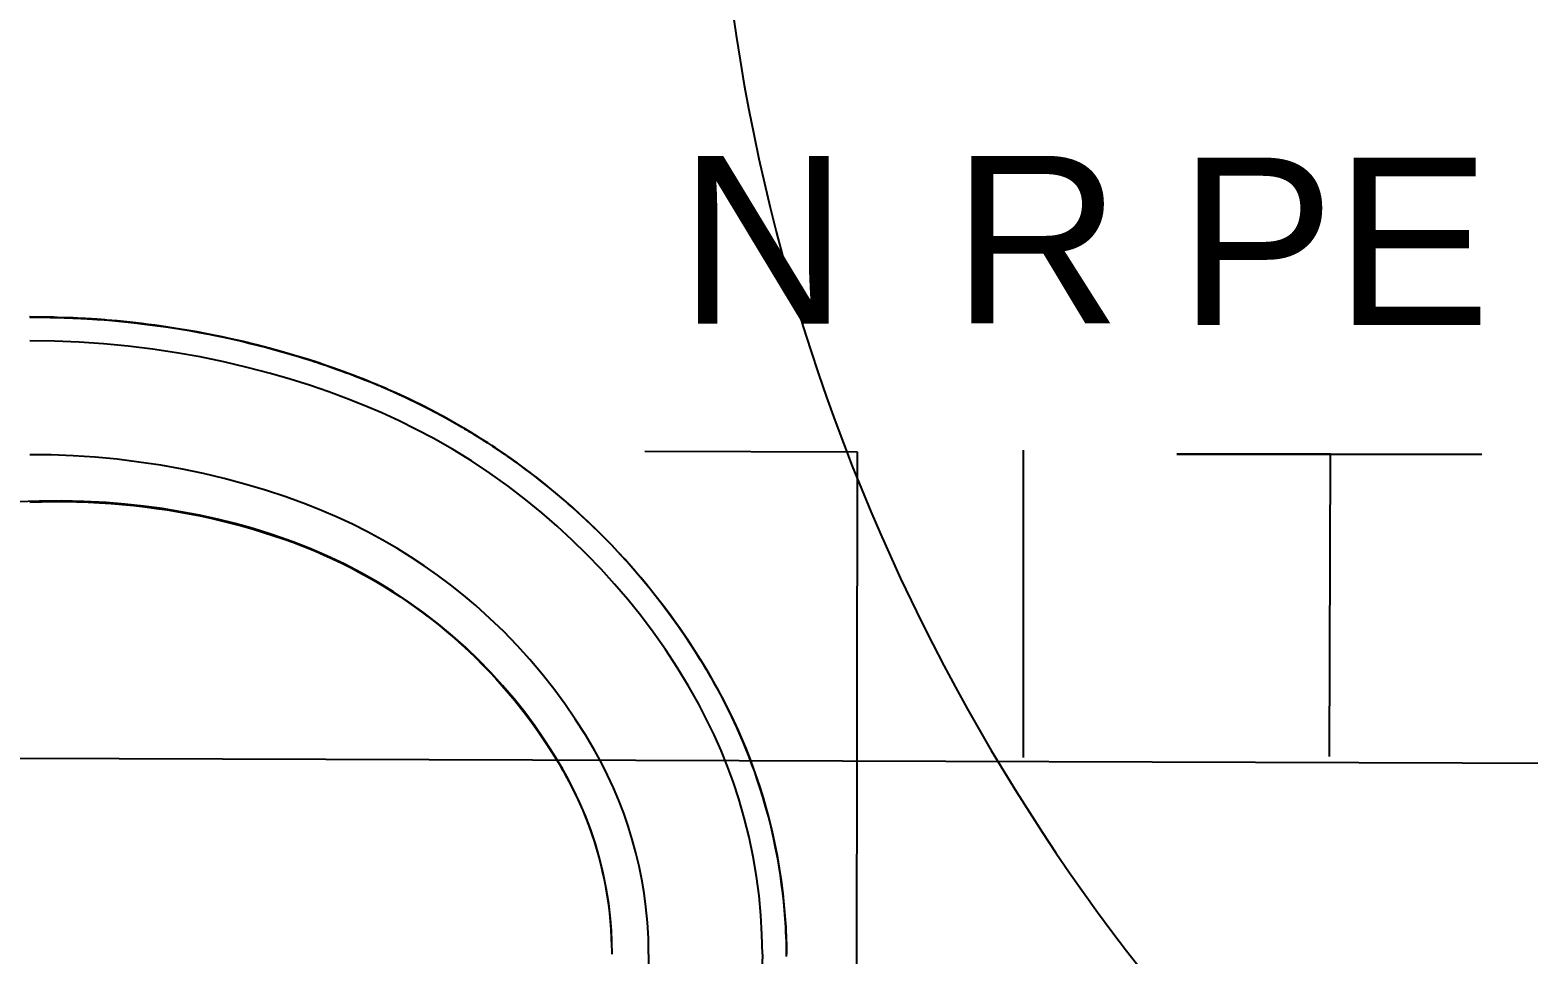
# Model space of a CAD drawing. Header units: metres. Extents: x 2442 to 5008, y 1070 to 2228.
# Drawn here: x 2512.7901 to 2513.2376, y 1093.9541 to 1094.23 of the extents above; entities that cross this region are included whole.
import ezdxf
from ezdxf.enums import TextEntityAlignment as Align

# ---------------------------------------------------------------- set-up
doc = ezdxf.new("R2010")
doc.units = ezdxf.units.M
for name, color, linetype in [('ARQ LAYOUT', 252, 'Continuous'), ('ARQ-TEXTO3', 3, 'Continuous'), ('FIACAO', 7, 'Continuous'), ('INDICACAO_CIRCUITO_FIA', 7, 'Continuous'), ('LINHA_DE_CHAMADA', 7, 'Continuous')]:
    doc.layers.add(name, color=color, linetype=linetype)
doc.styles.add('ARIAL', font='arial.ttf')

# ---------------------------------------------------------------- blocks, each defined once
blk = doc.blocks.new('A$C072D13A2')
for p, q in [((0.13572, -0.33462), (0.13547, -0.32795)), ((0.13542, -0.33185), (0.13552, -0.33534)), ((0.13552, -0.33534), (0.13556, -0.33883)), ((0.13577, -0.34129), (0.13572, -0.33462)), ((0.14949, -0.3382), (0.14955, -0.33179)), ((0.18347, -0.33921), (0.18359, -0.33187)), ((0.19063, -0.33426), (0.19062, -0.33479)), ((0.19062, -0.33479), (0.19062, -0.33532)), ((0.19062, -0.33532), (0.19062, -0.33576)), ((0.19063, -0.33187), (0.19063, -0.33187)), ((0.19063, -0.33187), (0.19063, -0.33187)), ((0.19063, -0.33187), (0.19063, -0.33187)), ((0.19063, -0.33187), (0.19063, -0.33188)), ((0.1907, -0.33189), (0.19063, -0.33187)), ((0.19063, -0.33188), (0.19063, -0.33188)), ((0.19063, -0.33188), (0.19063, -0.3319)), ((0.19063, -0.3319), (0.19063, -0.33198)), ((0.19063, -0.33198), (0.19063, -0.33214)), ((0.19063, -0.33214), (0.19063, -0.33243)), ((0.19063, -0.33243), (0.19063, -0.33306)), ((0.19063, -0.33306), (0.19063, -0.33352)), ((0.19063, -0.33352), (0.19063, -0.33384)), ((0.19063, -0.33384), (0.19063, -0.33426)), ((0.19064, -0.33602), (0.19065, -0.33554)), ((0.19065, -0.33494), (0.19066, -0.33431)), ((0.19065, -0.33554), (0.19065, -0.33494)), ((0.19066, -0.33192), (0.1907, -0.3319)), ((0.19066, -0.33194), (0.19066, -0.33192)), ((0.19066, -0.33192), (0.19066, -0.33192)), ((0.19066, -0.33192), (0.19066, -0.33192)), ((0.19066, -0.33192), (0.19066, -0.33192)), ((0.19066, -0.33192), (0.19066, -0.33192)), ((0.19066, -0.33192), (0.19066, -0.33192)), ((0.19066, -0.33199), (0.19066, -0.33194)), ((0.19066, -0.33212), (0.19066, -0.33199)), ((0.19066, -0.33236), (0.19066, -0.33212)), ((0.19066, -0.33285), (0.19066, -0.33236)), ((0.19066, -0.3332), (0.19066, -0.33285)), ((0.19066, -0.33357), (0.19066, -0.3332)), ((0.19066, -0.33382), (0.19066, -0.33357)), ((0.19066, -0.33431), (0.19066, -0.33382)), ((0.19071, -0.3319), (0.1907, -0.33189)), ((0.1907, -0.3319), (0.19071, -0.3319)), ((0.19071, -0.3319), (0.19071, -0.33183)), ((0.13556, -0.33883), (0.13555, -0.34231)), ((0.14924, -0.34477), (0.14949, -0.3382)), ((0.18317, -0.34655), (0.18347, -0.33921)), ((0.19045, -0.34354), (0.19056, -0.34002)), ((0.19054, -0.33986), (0.19047, -0.34212)), ((0.19055, -0.33944), (0.19054, -0.33986)), ((0.19056, -0.33903), (0.19055, -0.33944)), ((0.19057, -0.33849), (0.19056, -0.33903)), ((0.19056, -0.34002), (0.19057, -0.33964)), ((0.19058, -0.33788), (0.19057, -0.33849)), ((0.19057, -0.33964), (0.19058, -0.33926)), ((0.19059, -0.33737), (0.19058, -0.33788)), ((0.19058, -0.33926), (0.19059, -0.33889)), ((0.1906, -0.33694), (0.19059, -0.33737)), ((0.19059, -0.33889), (0.19061, -0.33829)), ((0.19061, -0.3366), (0.1906, -0.33694)), ((0.19062, -0.33576), (0.19061, -0.33613)), ((0.19061, -0.33613), (0.19061, -0.33633)), ((0.19061, -0.33633), (0.19061, -0.3366)), ((0.19061, -0.33829), (0.19062, -0.33776)), ((0.19062, -0.33776), (0.19063, -0.33731)), ((0.19063, -0.33695), (0.19064, -0.33666)), ((0.19063, -0.33731), (0.19063, -0.33695)), ((0.19064, -0.33627), (0.19064, -0.33602)), ((0.19064, -0.33643), (0.19064, -0.33627)), ((0.19064, -0.33666), (0.19064, -0.33643)), ((0.13555, -0.34231), (0.13549, -0.34577)), ((0.13562, -0.34795), (0.13577, -0.34129)), ((0.19039, -0.34425), (0.19037, -0.34465)), ((0.19041, -0.34376), (0.19039, -0.34425)), ((0.1904, -0.34454), (0.19041, -0.34439)), ((0.1904, -0.34473), (0.1904, -0.34454)), ((0.19044, -0.34294), (0.19041, -0.34376)), ((0.19041, -0.34439), (0.19042, -0.34427)), ((0.19042, -0.34417), (0.19043, -0.34387)), ((0.19042, -0.34427), (0.19042, -0.34417)), ((0.19043, -0.34387), (0.19045, -0.34354)), ((0.19047, -0.34212), (0.19044, -0.34294)), ((0.13527, -0.35461), (0.13562, -0.34795)), ((0.13549, -0.34577), (0.13537, -0.34922)), ((0.14881, -0.35134), (0.14924, -0.34477)), ((0.18268, -0.35388), (0.18317, -0.34655)), ((0.19015, -0.34898), (0.19009, -0.34987)), ((0.19021, -0.34794), (0.19015, -0.34898)), ((0.19016, -0.34916), (0.19021, -0.34844)), ((0.19026, -0.34703), (0.19021, -0.34794)), ((0.19021, -0.34844), (0.19025, -0.34777)), ((0.19025, -0.34777), (0.19028, -0.34716)), ((0.19031, -0.34604), (0.19026, -0.34703)), ((0.19028, -0.34716), (0.19033, -0.34615)), ((0.19034, -0.34524), (0.19031, -0.34604)), ((0.19033, -0.34615), (0.19037, -0.34534)), ((0.19037, -0.34465), (0.19034, -0.34524)), ((0.19037, -0.34534), (0.1904, -0.34473)), ((0.1352, -0.35266), (0.13497, -0.35608)), ((0.13537, -0.34922), (0.1352, -0.35266)), ((0.14819, -0.3579), (0.14881, -0.35134)), ((0.18991, -0.3526), (0.1897, -0.35529)), ((0.18985, -0.35372), (0.1899, -0.35313)), ((0.1899, -0.35313), (0.18994, -0.35252)), ((0.18995, -0.35196), (0.18991, -0.3526)), ((0.18994, -0.35252), (0.18999, -0.35188)), ((0.19, -0.35129), (0.18995, -0.35196)), ((0.18999, -0.35188), (0.19003, -0.35121)), ((0.19004, -0.35059), (0.19, -0.35129)), ((0.19003, -0.35121), (0.19006, -0.35074)), ((0.19009, -0.34987), (0.19004, -0.35059)), ((0.19006, -0.35074), (0.1901, -0.35026)), ((0.1901, -0.35026), (0.19013, -0.34976)), ((0.19013, -0.34976), (0.19016, -0.34916)), ((0.13497, -0.35608), (0.13469, -0.35948)), ((0.13481, -0.36022), (0.13527, -0.35461)), ((0.14738, -0.36443), (0.14819, -0.3579)), ((0.18199, -0.36119), (0.18268, -0.35388)), ((0.18921, -0.36083), (0.18949, -0.35794)), ((0.1897, -0.35529), (0.18943, -0.35836)), ((0.18949, -0.35794), (0.18976, -0.35484)), ((0.18976, -0.35484), (0.18981, -0.35427)), ((0.18981, -0.35427), (0.18985, -0.35372)), ((0.13421, -0.36581), (0.13481, -0.36022)), ((0.13469, -0.35948), (0.13436, -0.36286)), ((0.1811, -0.36847), (0.18199, -0.36119)), ((0.18914, -0.36123), (0.18885, -0.3639)), ((0.18892, -0.36349), (0.18921, -0.36083)), ((0.18943, -0.35836), (0.18914, -0.36123)), ((0.13345, -0.37139), (0.13421, -0.36581)), ((0.13398, -0.36622), (0.13354, -0.36956)), ((0.13436, -0.36286), (0.13398, -0.36622)), ((0.1464, -0.37094), (0.14738, -0.36443)), ((0.18849, -0.36689), (0.18828, -0.36849)), ((0.18847, -0.36722), (0.18872, -0.36519)), ((0.18869, -0.36526), (0.18849, -0.36689)), ((0.18885, -0.3639), (0.18869, -0.36526)), ((0.18872, -0.36519), (0.18892, -0.36349)), ((0.13255, -0.37694), (0.13345, -0.37139)), ((0.13354, -0.36956), (0.13305, -0.37288)), ((0.14523, -0.37741), (0.1464, -0.37094)), ((0.18002, -0.37559), (0.1811, -0.36847)), ((0.18767, -0.37304), (0.18795, -0.37115)), ((0.18807, -0.37007), (0.18785, -0.37162)), ((0.18795, -0.37115), (0.18821, -0.36921)), ((0.18828, -0.36849), (0.18807, -0.37007)), ((0.18821, -0.36921), (0.18847, -0.36722)), ((0.13305, -0.37288), (0.13251, -0.37617)), ((0.17875, -0.38269), (0.18002, -0.37559)), ((0.1871, -0.3767), (0.18739, -0.37489)), ((0.18763, -0.37315), (0.18713, -0.37635)), ((0.18739, -0.37489), (0.18767, -0.37304)), ((0.18785, -0.37162), (0.18763, -0.37315)), ((0.13192, -0.37944), (0.13128, -0.38269)), ((0.13149, -0.38247), (0.13255, -0.37694)), ((0.13251, -0.37617), (0.13192, -0.37944)), ((0.14391, -0.38366), (0.14523, -0.37741)), ((0.18661, -0.37943), (0.18608, -0.38241)), ((0.18622, -0.38179), (0.18666, -0.37929)), ((0.18713, -0.37635), (0.18661, -0.37943)), ((0.18666, -0.37929), (0.1871, -0.3767)), ((0.13031, -0.38786), (0.13149, -0.38247)), ((0.13128, -0.38269), (0.13058, -0.38591)), ((0.14243, -0.38989), (0.14391, -0.38366)), ((0.17728, -0.38975), (0.17875, -0.38269)), ((0.18529, -0.38666), (0.18577, -0.3842)), ((0.18608, -0.38241), (0.18553, -0.38529)), ((0.18577, -0.3842), (0.18622, -0.38179)), ((0.12897, -0.39321), (0.13031, -0.38786)), ((0.12984, -0.38912), (0.12904, -0.3923)), ((0.13058, -0.38591), (0.12984, -0.38912)), ((0.18495, -0.38818), (0.18464, -0.38963)), ((0.18474, -0.38932), (0.18529, -0.38666)), ((0.18525, -0.38671), (0.18495, -0.38818)), ((0.18553, -0.38529), (0.18525, -0.38671)), ((0.12749, -0.39853), (0.12897, -0.39321)), ((0.12904, -0.3923), (0.1282, -0.39546)), ((0.14077, -0.39607), (0.14243, -0.38989)), ((0.17563, -0.39677), (0.17728, -0.38975)), ((0.18332, -0.39561), (0.18418, -0.39185)), ((0.18403, -0.39243), (0.18372, -0.39379)), ((0.18434, -0.39104), (0.18403, -0.39243)), ((0.18418, -0.39185), (0.18474, -0.38932)), ((0.18464, -0.38963), (0.18434, -0.39104)), ((0.1282, -0.39546), (0.12731, -0.39858)), ((0.13894, -0.4022), (0.14077, -0.39607)), ((0.1738, -0.40373), (0.17563, -0.39677)), ((0.18282, -0.39761), (0.18218, -0.40016)), ((0.18236, -0.39954), (0.18332, -0.39561)), ((0.18342, -0.39511), (0.18282, -0.39761)), ((0.18372, -0.39379), (0.18342, -0.39511)), ((0.12637, -0.40167), (0.12538, -0.40473)), ((0.12585, -0.4038), (0.12749, -0.39853)), ((0.12731, -0.39858), (0.12637, -0.40167)), ((0.13694, -0.40827), (0.13894, -0.4022)), ((0.18153, -0.40263), (0.18088, -0.40504)), ((0.18138, -0.40331), (0.18236, -0.39954)), ((0.18218, -0.40016), (0.18153, -0.40263)), ((0.12406, -0.40902), (0.12585, -0.4038)), ((0.12538, -0.40473), (0.12434, -0.40777)), ((0.17211, -0.40956), (0.1738, -0.40373)), ((0.17932, -0.4106), (0.18038, -0.40694)), ((0.18088, -0.40504), (0.1802, -0.40749)), ((0.18038, -0.40694), (0.18138, -0.40331)), ((0.12166, -0.4153), (0.12357, -0.41038)), ((0.12341, -0.41038), (0.12284, -0.41188)), ((0.12352, -0.41007), (0.12341, -0.41037)), ((0.12343, -0.41036), (0.12341, -0.41037)), ((0.12348, -0.41037), (0.12343, -0.41036)), ((0.12357, -0.41038), (0.12348, -0.41037)), ((0.12353, -0.41006), (0.12352, -0.41006)), ((0.12434, -0.40777), (0.12353, -0.41006)), ((0.12368, -0.41008), (0.12353, -0.41006)), ((0.12357, -0.41038), (0.12368, -0.41008)), ((0.12368, -0.41008), (0.12406, -0.40902)), ((0.12368, -0.41008), (0.12368, -0.41008)), ((0.13477, -0.41429), (0.13694, -0.40827)), ((0.17029, -0.41535), (0.17211, -0.40956)), ((0.17826, -0.41408), (0.17932, -0.4106)), ((0.17948, -0.40996), (0.17877, -0.41233)), ((0.1802, -0.40749), (0.17948, -0.40996)), ((0.11941, -0.42055), (0.12166, -0.4153)), ((0.12185, -0.41443), (0.12075, -0.41711)), ((0.12284, -0.41188), (0.12185, -0.41443)), ((0.13292, -0.41898), (0.13477, -0.41429)), ((0.16834, -0.4211), (0.17029, -0.41535)), ((0.17735, -0.41693), (0.17777, -0.41563)), ((0.17787, -0.41524), (0.17755, -0.41623)), ((0.17777, -0.41563), (0.17826, -0.41408)), ((0.17818, -0.41424), (0.17787, -0.41524)), ((0.17849, -0.41327), (0.17818, -0.41424)), ((0.17877, -0.41233), (0.17849, -0.41327)), ((0.11696, -0.42573), (0.11941, -0.42055)), ((0.1196, -0.41976), (0.1184, -0.42239)), ((0.12075, -0.41711), (0.1196, -0.41976)), ((0.13093, -0.42362), (0.13292, -0.41898)), ((0.17616, -0.42044), (0.17581, -0.42147)), ((0.17604, -0.42086), (0.17652, -0.41945)), ((0.17649, -0.41946), (0.17616, -0.42044)), ((0.17679, -0.41858), (0.17649, -0.41946)), ((0.17652, -0.41945), (0.17695, -0.41814)), ((0.17706, -0.41775), (0.17679, -0.41858)), ((0.17695, -0.41814), (0.17735, -0.41693)), ((0.17732, -0.41696), (0.17706, -0.41775)), ((0.17755, -0.41623), (0.17732, -0.41696)), ((0.11715, -0.425), (0.11585, -0.42759)), ((0.1184, -0.42239), (0.11715, -0.425)), ((0.1288, -0.4282), (0.13093, -0.42362)), ((0.16637, -0.42644), (0.16834, -0.4211)), ((0.17461, -0.42487), (0.17415, -0.42611)), ((0.17433, -0.42569), (0.17494, -0.42399)), ((0.17503, -0.42368), (0.17461, -0.42487)), ((0.17494, -0.42399), (0.17551, -0.42238)), ((0.17543, -0.42255), (0.17503, -0.42368)), ((0.17581, -0.42147), (0.17543, -0.42255)), ((0.17551, -0.42238), (0.17604, -0.42086)), ((0.11433, -0.4308), (0.11696, -0.42573)), ((0.11585, -0.42759), (0.11451, -0.43015)), ((0.12655, -0.43267), (0.1288, -0.4282)), ((0.16427, -0.43174), (0.16637, -0.42644)), ((0.1732, -0.42865), (0.17276, -0.4298)), ((0.17285, -0.42961), (0.17314, -0.42887)), ((0.17314, -0.42887), (0.17343, -0.42809)), ((0.17367, -0.42742), (0.1732, -0.42865)), ((0.17343, -0.42809), (0.17374, -0.42727)), ((0.17415, -0.42611), (0.17367, -0.42742)), ((0.17374, -0.42727), (0.17406, -0.42642)), ((0.17406, -0.42642), (0.17433, -0.42569)), ((0.11151, -0.43578), (0.11433, -0.4308)), ((0.11312, -0.43268), (0.11168, -0.43519)), ((0.11451, -0.43015), (0.11312, -0.43268)), ((0.12417, -0.43708), (0.12655, -0.43267)), ((0.16203, -0.43698), (0.16427, -0.43174)), ((0.1713, -0.43347), (0.17088, -0.43451)), ((0.17096, -0.43434), (0.17134, -0.43341)), ((0.17162, -0.43269), (0.1713, -0.43347)), ((0.17134, -0.43341), (0.17179, -0.43231)), ((0.17197, -0.43181), (0.17162, -0.43269)), ((0.17179, -0.43231), (0.17229, -0.43104)), ((0.17235, -0.43085), (0.17197, -0.43181)), ((0.17229, -0.43104), (0.17285, -0.42961)), ((0.17276, -0.4298), (0.17235, -0.43085)), ((0.10862, -0.44047), (0.11151, -0.43578)), ((0.11019, -0.43767), (0.10865, -0.44012)), ((0.11168, -0.43519), (0.11019, -0.43767)), ((0.12166, -0.44141), (0.12417, -0.43708)), ((0.15965, -0.44216), (0.16203, -0.43698)), ((0.16898, -0.439), (0.1693, -0.43827)), ((0.16994, -0.43675), (0.16913, -0.43863)), ((0.1693, -0.43827), (0.16962, -0.43753)), ((0.16962, -0.43753), (0.16995, -0.43677)), ((0.17008, -0.43643), (0.16994, -0.43675)), ((0.16995, -0.43677), (0.17025, -0.43605)), ((0.17021, -0.4361), (0.17008, -0.43643)), ((0.1703, -0.4359), (0.17021, -0.4361)), ((0.17025, -0.43605), (0.17038, -0.43574)), ((0.17035, -0.43577), (0.1703, -0.4359)), ((0.17041, -0.43564), (0.17035, -0.43577)), ((0.17038, -0.43574), (0.17064, -0.43512)), ((0.17047, -0.43549), (0.17041, -0.43564)), ((0.17054, -0.43533), (0.17047, -0.43549)), ((0.17088, -0.43451), (0.17054, -0.43533)), ((0.17064, -0.43512), (0.17096, -0.43434)), ((0.10708, -0.44255), (0.10545, -0.44494)), ((0.10556, -0.44506), (0.10862, -0.44047)), ((0.10865, -0.44012), (0.10708, -0.44255)), ((0.11908, -0.44557), (0.12166, -0.44141)), ((0.15713, -0.44727), (0.15965, -0.44216)), ((0.16756, -0.44214), (0.16681, -0.44375)), ((0.16681, -0.44378), (0.16741, -0.44249)), ((0.16741, -0.44249), (0.16803, -0.44114)), ((0.16833, -0.44043), (0.16756, -0.44214)), ((0.16803, -0.44114), (0.16867, -0.43971)), ((0.16913, -0.43863), (0.16833, -0.44043)), ((0.16867, -0.43971), (0.16898, -0.439)), ((0.10378, -0.44731), (0.10207, -0.44964)), ((0.10234, -0.44953), (0.10556, -0.44506)), ((0.10545, -0.44494), (0.10378, -0.44731)), ((0.11639, -0.44964), (0.11908, -0.44557)), ((0.15447, -0.4523), (0.15713, -0.44727)), ((0.16424, -0.4491), (0.16563, -0.44627)), ((0.16528, -0.44698), (0.16428, -0.44899)), ((0.16609, -0.44529), (0.16528, -0.44698)), ((0.16563, -0.44627), (0.16624, -0.44501)), ((0.16681, -0.44375), (0.16609, -0.44529)), ((0.16624, -0.44501), (0.16681, -0.44378)), ((0.10031, -0.45195), (0.09852, -0.45421)), ((0.09897, -0.45389), (0.10234, -0.44953)), ((0.10207, -0.44964), (0.10031, -0.45195)), ((0.11357, -0.45364), (0.11639, -0.44964)), ((0.16148, -0.4544), (0.16285, -0.45181)), ((0.16327, -0.45097), (0.16226, -0.45291)), ((0.16285, -0.45181), (0.16424, -0.4491)), ((0.16428, -0.44899), (0.16327, -0.45097)), ((0.09544, -0.45813), (0.09897, -0.45389)), ((0.09852, -0.45421), (0.09668, -0.45643)), ((0.11066, -0.45752), (0.11357, -0.45364)), ((0.15117, -0.45807), (0.15447, -0.4523)), ((0.16057, -0.45605), (0.15986, -0.45733)), ((0.16019, -0.45675), (0.16083, -0.4556)), ((0.16124, -0.45482), (0.16057, -0.45605)), ((0.16083, -0.4556), (0.16148, -0.4544)), ((0.16226, -0.45291), (0.16124, -0.45482)), ((0.09287, -0.4608), (0.0909, -0.46294)), ((0.09194, -0.46204), (0.09544, -0.45813)), ((0.09479, -0.45863), (0.09287, -0.4608)), ((0.09668, -0.45643), (0.09479, -0.45863)), ((0.10764, -0.46132), (0.11066, -0.45752)), ((0.14769, -0.46373), (0.15117, -0.45807)), ((0.15735, -0.46169), (0.15811, -0.46042)), ((0.158, -0.46058), (0.15767, -0.46114)), ((0.15832, -0.46003), (0.158, -0.46058)), ((0.15811, -0.46042), (0.15883, -0.45917)), ((0.15911, -0.45865), (0.15832, -0.46003)), ((0.15883, -0.45917), (0.15952, -0.45794)), ((0.15986, -0.45733), (0.15911, -0.45865)), ((0.15952, -0.45794), (0.16019, -0.45675)), ((0.08889, -0.46503), (0.08686, -0.46707)), ((0.08831, -0.46584), (0.09194, -0.46204)), ((0.0909, -0.46294), (0.08889, -0.46503)), ((0.10069, -0.46928), (0.10451, -0.46503)), ((0.10451, -0.46503), (0.10764, -0.46132)), ((0.14401, -0.46927), (0.14769, -0.46373)), ((0.15528, -0.4651), (0.15467, -0.46608)), ((0.15502, -0.46554), (0.1555, -0.46477)), ((0.15577, -0.4643), (0.15528, -0.4651)), ((0.1555, -0.46477), (0.15589, -0.46413)), ((0.15595, -0.46401), (0.15577, -0.4643)), ((0.15589, -0.46413), (0.15661, -0.46294)), ((0.15628, -0.46346), (0.15595, -0.46401)), ((0.15664, -0.46287), (0.15628, -0.46346)), ((0.15661, -0.46294), (0.15735, -0.46169)), ((0.15699, -0.46229), (0.15664, -0.46287)), ((0.15733, -0.46171), (0.15699, -0.46229)), ((0.15767, -0.46114), (0.15733, -0.46171)), ((0.08066, -0.47306), (0.08454, -0.46952)), ((0.0848, -0.46906), (0.08269, -0.47103)), ((0.08454, -0.46952), (0.08831, -0.46584)), ((0.08686, -0.46707), (0.0848, -0.46906)), ((0.09672, -0.47339), (0.10069, -0.46928)), ((0.14015, -0.47468), (0.14401, -0.46927)), ((0.15158, -0.47089), (0.15227, -0.46984)), ((0.1531, -0.46854), (0.15213, -0.47003)), ((0.15227, -0.46984), (0.15308, -0.46859)), ((0.15308, -0.46859), (0.15381, -0.46746)), ((0.15395, -0.46722), (0.1531, -0.46854)), ((0.15381, -0.46746), (0.15445, -0.46644)), ((0.15467, -0.46608), (0.15395, -0.46722)), ((0.15445, -0.46644), (0.15502, -0.46554)), ((0.07666, -0.47647), (0.08066, -0.47306)), ((0.08055, -0.47296), (0.07836, -0.47484)), ((0.08269, -0.47103), (0.08055, -0.47296)), ((0.09262, -0.47737), (0.09672, -0.47339)), ((0.14877, -0.47499), (0.14941, -0.47408)), ((0.14989, -0.47336), (0.14888, -0.47481)), ((0.14941, -0.47408), (0.15007, -0.47312)), ((0.15103, -0.47168), (0.14989, -0.47336)), ((0.15007, -0.47312), (0.15083, -0.472)), ((0.15083, -0.472), (0.15158, -0.47089)), ((0.15213, -0.47003), (0.15103, -0.47168)), ((0.07389, -0.47849), (0.07161, -0.48026)), ((0.07266, -0.47964), (0.07666, -0.47647)), ((0.07615, -0.47669), (0.07389, -0.47849)), ((0.07836, -0.47484), (0.07615, -0.47669)), ((0.08838, -0.48121), (0.09262, -0.47737)), ((0.13613, -0.47996), (0.14015, -0.47468)), ((0.14529, -0.47981), (0.14611, -0.47869)), ((0.14617, -0.47861), (0.14537, -0.47969)), ((0.14611, -0.47869), (0.14701, -0.47746)), ((0.14702, -0.47743), (0.14617, -0.47861)), ((0.14701, -0.47746), (0.14757, -0.47668)), ((0.14793, -0.47617), (0.14702, -0.47743)), ((0.14757, -0.47668), (0.14816, -0.47586)), ((0.14888, -0.47481), (0.14793, -0.47617)), ((0.14816, -0.47586), (0.14877, -0.47499)), ((0.06436, -0.4856), (0.06856, -0.48269)), ((0.06929, -0.48198), (0.06693, -0.48366)), ((0.06856, -0.48269), (0.07266, -0.47964)), ((0.07161, -0.48026), (0.06929, -0.48198)), ((0.08401, -0.4849), (0.08838, -0.48121)), ((0.13225, -0.48472), (0.13613, -0.47996)), ((0.14178, -0.48439), (0.14275, -0.48315)), ((0.14271, -0.48319), (0.14193, -0.48419)), ((0.14349, -0.48218), (0.14271, -0.48319)), ((0.14275, -0.48315), (0.14374, -0.48187)), ((0.14423, -0.48121), (0.14349, -0.48218)), ((0.14374, -0.48187), (0.14453, -0.48082)), ((0.14478, -0.48048), (0.14423, -0.48121)), ((0.14453, -0.48082), (0.14529, -0.47981)), ((0.14537, -0.47969), (0.14478, -0.48048)), ((0.06213, -0.48688), (0.05968, -0.48843)), ((0.06006, -0.48837), (0.06436, -0.4856)), ((0.06454, -0.48529), (0.06213, -0.48688)), ((0.06693, -0.48366), (0.06454, -0.48529)), ((0.07965, -0.48834), (0.08401, -0.4849)), ((0.12824, -0.48935), (0.13225, -0.48472)), ((0.13818, -0.48882), (0.13994, -0.48668)), ((0.14115, -0.48517), (0.13862, -0.48829)), ((0.13994, -0.48668), (0.14178, -0.48439)), ((0.14193, -0.48419), (0.14115, -0.48517)), ((0.05399, -0.49177), (0.05201, -0.49284)), ((0.05255, -0.49273), (0.05525, -0.49124)), ((0.05516, -0.49112), (0.05399, -0.49177)), ((0.05558, -0.49088), (0.05515, -0.49112)), ((0.05517, -0.49112), (0.05516, -0.49111)), ((0.05525, -0.49124), (0.05517, -0.49112)), ((0.05525, -0.49124), (0.05568, -0.49099)), ((0.05724, -0.4899), (0.05559, -0.49087)), ((0.0556, -0.49088), (0.05559, -0.49087)), ((0.05563, -0.49092), (0.0556, -0.49088)), ((0.05568, -0.49099), (0.05563, -0.49092)), ((0.05568, -0.49099), (0.06006, -0.48837)), ((0.05568, -0.49099), (0.05568, -0.49099)), ((0.05968, -0.48843), (0.05724, -0.4899)), ((0.07059, -0.49477), (0.07517, -0.49163)), ((0.07517, -0.49163), (0.07965, -0.48834)), ((0.12408, -0.49387), (0.12824, -0.48935)), ((0.13613, -0.49124), (0.1337, -0.49402)), ((0.13489, -0.49268), (0.1365, -0.49082)), ((0.13862, -0.48829), (0.13613, -0.49124)), ((0.1365, -0.49082), (0.13818, -0.48882)), ((0.04171, -0.49779), (0.0458, -0.49605)), ((0.04551, -0.49601), (0.04327, -0.49698)), ((0.04773, -0.49499), (0.04551, -0.49601)), ((0.0458, -0.49605), (0.04981, -0.49415)), ((0.04983, -0.49396), (0.04773, -0.49499)), ((0.04981, -0.49415), (0.05255, -0.49273)), ((0.05201, -0.49284), (0.04983, -0.49396)), ((0.06591, -0.49776), (0.07059, -0.49477)), ((0.11979, -0.49825), (0.12408, -0.49387)), ((0.13133, -0.49664), (0.12875, -0.49938)), ((0.13052, -0.49752), (0.1319, -0.49602)), ((0.1337, -0.49402), (0.13133, -0.49664)), ((0.1319, -0.49602), (0.13336, -0.49441)), ((0.13336, -0.49441), (0.13489, -0.49268)), ((0.02907, -0.50201), (0.03333, -0.50077)), ((0.03177, -0.50109), (0.02942, -0.50175)), ((0.03411, -0.50037), (0.03177, -0.50109)), ((0.03333, -0.50077), (0.03755, -0.49936)), ((0.03643, -0.49959), (0.03411, -0.50037)), ((0.03873, -0.49877), (0.03643, -0.49959)), ((0.03755, -0.49936), (0.04171, -0.49779)), ((0.04101, -0.4979), (0.03873, -0.49877)), ((0.04327, -0.49698), (0.04101, -0.4979)), ((0.05752, -0.50257), (0.06113, -0.50059)), ((0.06113, -0.50059), (0.06591, -0.49776)), ((0.11543, -0.50244), (0.11979, -0.49825)), ((0.12875, -0.49938), (0.12604, -0.50216)), ((0.12682, -0.50138), (0.12772, -0.50046)), ((0.12772, -0.50046), (0.12863, -0.49951)), ((0.12863, -0.49951), (0.12957, -0.49853)), ((0.12957, -0.49853), (0.13052, -0.49752)), ((0.00531, -0.50551), (0.00287, -0.50559)), ((0.00397, -0.50572), (0.00749, -0.50555)), ((0.00775, -0.50538), (0.00531, -0.50551)), ((0.00749, -0.50555), (0.011, -0.50527)), ((0.01019, -0.50519), (0.00775, -0.50538)), ((0.01262, -0.50495), (0.01019, -0.50519)), ((0.011, -0.50527), (0.01556, -0.50474)), ((0.01505, -0.50465), (0.01262, -0.50495)), ((0.01747, -0.5043), (0.01505, -0.50465)), ((0.01556, -0.50474), (0.0201, -0.50401)), ((0.01988, -0.5039), (0.01747, -0.5043)), ((0.02228, -0.50344), (0.01988, -0.5039)), ((0.0201, -0.50401), (0.02461, -0.5031)), ((0.02468, -0.50293), (0.02228, -0.50344)), ((0.02461, -0.5031), (0.02907, -0.50201)), ((0.02705, -0.50237), (0.02468, -0.50293)), ((0.02942, -0.50175), (0.02705, -0.50237)), ((0.05011, -0.50615), (0.05385, -0.50442)), ((0.05385, -0.50442), (0.05752, -0.50257)), ((0.11095, -0.5065), (0.11543, -0.50244)), ((0.12282, -0.50533), (0.1196, -0.50838)), ((0.1224, -0.50575), (0.12425, -0.50395)), ((0.12604, -0.50216), (0.12282, -0.50533)), ((0.12425, -0.50395), (0.12509, -0.50312)), ((0.12509, -0.50312), (0.12594, -0.50227)), ((0.12594, -0.50227), (0.12682, -0.50138)), ((0.00045, -0.50577), (0.00397, -0.50572)), ((0.0386, -0.51058), (0.04248, -0.50923)), ((0.04248, -0.50923), (0.04632, -0.50776)), ((0.04632, -0.50776), (0.05011, -0.50615)), ((0.10635, -0.51042), (0.11095, -0.5065)), ((0.11615, -0.51149), (0.11835, -0.50953)), ((0.1196, -0.50838), (0.11636, -0.5113)), ((0.11835, -0.50953), (0.12043, -0.50761)), ((0.12043, -0.50761), (0.1224, -0.50575)), ((0.02266, -0.51464), (0.02669, -0.51382)), ((0.02669, -0.51382), (0.03069, -0.51287)), ((0.03069, -0.51287), (0.03466, -0.51179)), ((0.03466, -0.51179), (0.0386, -0.51058)), ((0.09656, -0.51802), (0.10164, -0.5142)), ((0.10164, -0.5142), (0.10635, -0.51042)), ((0.11296, -0.51425), (0.10941, -0.51719)), ((0.11114, -0.51578), (0.11288, -0.51432)), ((0.11288, -0.51432), (0.11457, -0.51287)), ((0.11636, -0.5113), (0.11296, -0.51425)), ((0.11457, -0.51287), (0.11615, -0.51149)), ((0.00045, -0.51667), (-0.00425, -0.51658)), ((0.00045, -0.51667), (0.00515, -0.51658)), ((0.00515, -0.51658), (0.00984, -0.5163)), ((0.00984, -0.5163), (0.01452, -0.51586)), ((0.01452, -0.51586), (0.0186, -0.51531)), ((0.0186, -0.51531), (0.02266, -0.51464)), ((0.09135, -0.52169), (0.09656, -0.51802)), ((0.10552, -0.52026), (0.10746, -0.51875)), ((0.10941, -0.51719), (0.10583, -0.52002)), ((0.10746, -0.51875), (0.10933, -0.51726)), ((0.10933, -0.51726), (0.11114, -0.51578)), ((0.08604, -0.52519), (0.09135, -0.52169)), ((0.10222, -0.52274), (0.09855, -0.52539)), ((0.09964, -0.52462), (0.10166, -0.52316)), ((0.10166, -0.52316), (0.10362, -0.52171)), ((0.10583, -0.52002), (0.10222, -0.52274)), ((0.10362, -0.52171), (0.10552, -0.52026)), ((0.08061, -0.52851), (0.08604, -0.52519)), ((0.09296, -0.52919), (0.09523, -0.52768)), ((0.09855, -0.52539), (0.0947, -0.52803)), ((0.09523, -0.52768), (0.09747, -0.52615)), ((0.09747, -0.52615), (0.09964, -0.52462)), ((0.07053, -0.534), (0.07507, -0.53164)), ((0.07507, -0.53164), (0.08061, -0.52851)), ((0.08974, -0.53126), (0.08718, -0.53285)), ((0.08757, -0.53261), (0.08825, -0.5322)), ((0.08825, -0.5322), (0.09066, -0.53068)), ((0.09222, -0.52967), (0.08974, -0.53126)), ((0.09066, -0.53068), (0.09296, -0.52919)), ((0.0947, -0.52803), (0.09222, -0.52967)), ((0.06123, -0.5383), (0.06592, -0.53623)), ((0.06592, -0.53623), (0.07053, -0.534)), ((0.08185, -0.53599), (0.07918, -0.53747)), ((0.07934, -0.53739), (0.08065, -0.53667)), ((0.08065, -0.53667), (0.08177, -0.53604)), ((0.08177, -0.53604), (0.0825, -0.53563)), ((0.08471, -0.53433), (0.08185, -0.53599)), ((0.0825, -0.53563), (0.08333, -0.53515)), ((0.08333, -0.53515), (0.08418, -0.53465)), ((0.08418, -0.53465), (0.08492, -0.53421)), ((0.08718, -0.53285), (0.08471, -0.53433)), ((0.08492, -0.53421), (0.08555, -0.53384)), ((0.08555, -0.53384), (0.0862, -0.53345)), ((0.0862, -0.53345), (0.08689, -0.53303)), ((0.08689, -0.53303), (0.08757, -0.53261)), ((0.05166, -0.54198), (0.05647, -0.54022)), ((0.05647, -0.54022), (0.06123, -0.5383)), ((0.0681, -0.543), (0.07273, -0.54082)), ((0.0731, -0.54063), (0.07015, -0.54205)), ((0.07273, -0.54082), (0.07406, -0.54016)), ((0.07611, -0.5391), (0.0731, -0.54063)), ((0.07406, -0.54016), (0.07538, -0.53949)), ((0.07538, -0.53949), (0.0767, -0.5388)), ((0.07918, -0.53747), (0.07611, -0.5391)), ((0.0767, -0.5388), (0.07802, -0.53811)), ((0.07802, -0.53811), (0.07934, -0.53739)), ((0.03532, -0.54667), (0.04109, -0.54524)), ((0.04109, -0.54524), (0.0468, -0.54358)), ((0.0468, -0.54358), (0.05166, -0.54198)), ((0.06158, -0.54578), (0.05851, -0.54698)), ((0.0593, -0.54669), (0.06149, -0.54583)), ((0.06149, -0.54583), (0.0635, -0.545)), ((0.06443, -0.54461), (0.06158, -0.54578)), ((0.0635, -0.545), (0.0681, -0.543)), ((0.06725, -0.54338), (0.06443, -0.54461)), ((0.07015, -0.54205), (0.06725, -0.54338)), ((0.00626, -0.55051), (0.01207, -0.55018)), ((0.01207, -0.55018), (0.01787, -0.54964)), ((0.01787, -0.54964), (0.02363, -0.54889)), ((0.02363, -0.54889), (0.02949, -0.54789)), ((0.02949, -0.54789), (0.03532, -0.54667)), ((0.04999, -0.54996), (0.04713, -0.55084)), ((0.04737, -0.55078), (0.05021, -0.5499)), ((0.05285, -0.54902), (0.04999, -0.54996)), ((0.05021, -0.5499), (0.05254, -0.54913)), ((0.05254, -0.54913), (0.05483, -0.54834)), ((0.05569, -0.54803), (0.05285, -0.54902)), ((0.05483, -0.54834), (0.05708, -0.54753)), ((0.05851, -0.54698), (0.05569, -0.54803)), ((0.05708, -0.54753), (0.0593, -0.54669)), ((0.00045, -0.55064), (-0.00537, -0.55051)), ((0.00045, -0.55064), (0.00626, -0.55051)), ((0.02886, -0.55522), (0.03204, -0.55461)), ((0.03362, -0.55427), (0.02983, -0.55502)), ((0.03204, -0.55461), (0.0352, -0.55394)), ((0.03744, -0.55342), (0.03362, -0.55427)), ((0.0352, -0.55394), (0.03836, -0.55322)), ((0.04131, -0.55247), (0.03744, -0.55342)), ((0.03836, -0.55322), (0.0415, -0.55243)), ((0.04425, -0.55167), (0.04131, -0.55247)), ((0.0415, -0.55243), (0.04448, -0.55162)), ((0.04713, -0.55084), (0.04425, -0.55167)), ((0.04448, -0.55162), (0.04737, -0.55078)), ((-0.00028, -0.55787), (0.00046, -0.55788)), ((0.00004, -0.55786), (0.00045, -0.55786)), ((0.00085, -0.55786), (0.00045, -0.55786)), ((0.00045, -0.55786), (0.00045, -0.55789)), ((0.00045, -0.55788), (0.00124, -0.55787)), ((0.00045, -0.5579), (0.00045, -0.55788)), ((0.00045, -0.55789), (0.00045, -0.55792)), ((0.00045, -0.55793), (0.00045, -0.5579)), ((0.00045, -0.55792), (0.00045, -0.55794)), ((0.00045, -0.55795), (0.00045, -0.55793)), ((0.00045, -0.55794), (0.00045, -0.55795)), ((0.00137, -0.55785), (0.00085, -0.55786)), ((0.00124, -0.55787), (0.00287, -0.55784)), ((0.00199, -0.55784), (0.00137, -0.55785)), ((0.00258, -0.55783), (0.00199, -0.55784)), ((0.00302, -0.55782), (0.00258, -0.55783)), ((0.00287, -0.55784), (0.00406, -0.55781)), ((0.0034, -0.55781), (0.00302, -0.55782)), ((0.00384, -0.5578), (0.0034, -0.55781)), ((0.00458, -0.55777), (0.00384, -0.5578)), ((0.00406, -0.55781), (0.00559, -0.55776)), ((0.0054, -0.55775), (0.00458, -0.55777)), ((0.00622, -0.55771), (0.0054, -0.55775)), ((0.00559, -0.55776), (0.00706, -0.55769)), ((0.00698, -0.55768), (0.00622, -0.55771)), ((0.00773, -0.55764), (0.00698, -0.55768)), ((0.00706, -0.55769), (0.00847, -0.55762)), ((0.00848, -0.5576), (0.00773, -0.55764)), ((0.00847, -0.55762), (0.01226, -0.55736)), ((0.01183, -0.55738), (0.00848, -0.5576)), ((0.01517, -0.55709), (0.01183, -0.55738)), ((0.01226, -0.55736), (0.01599, -0.55703)), ((0.01855, -0.55673), (0.01517, -0.55709)), ((0.01599, -0.55703), (0.01867, -0.55673)), ((0.0224, -0.55624), (0.01855, -0.55673)), ((0.01867, -0.55673), (0.02135, -0.5564)), ((0.02135, -0.5564), (0.02386, -0.55604)), ((0.02609, -0.55568), (0.0224, -0.55624)), ((0.02386, -0.55604), (0.02636, -0.55565)), ((0.02983, -0.55502), (0.02609, -0.55568)), ((0.02636, -0.55565), (0.02886, -0.55522))]:
    blk.add_line(p, q)

msp = doc.modelspace()

# ---------------------------------------------------------------- linework, layer by layer
at = {"layer": 'ARQ-TEXTO3'}
msp.add_arc((2513.59415, 1094.31977), 0.6, 180, 270, dxfattribs=at)
at = {"layer": 'FIACAO', "color": 4, "lineweight": -3}
for p, q in [((2512.97386, 1094.10419), (2513.03722, 1094.10407)), ((2513.03722, 1094.10407), (2513.03701, 1093.91396))]:
    msp.add_line(p, q, dxfattribs=at)
at = {"layer": 'FIACAO', "lineweight": -3}
for p, q in [((2513.08681, 1094.10453), (2513.08684, 1094.01276)), ((2513.17863, 1094.10331), (2513.13267, 1094.10331))]:
    msp.add_line(p, q, dxfattribs=at)
at = {"layer": 'FIACAO', "color": 3, "lineweight": -3}
for p, q in [((2513.13267, 1094.10331), (2513.22386, 1094.10331)), ((2513.17835, 1094.01309), (2513.17863, 1094.10331))]:
    msp.add_line(p, q, dxfattribs=at)
at = {"layer": 'LINHA_DE_CHAMADA'}
msp.add_lwpolyline([(2512.78589, 1094.01252), (2513.4031, 1094.01052), (2513.63956, 1094.17273)], dxfattribs=at)

# ---------------------------------------------------------------- block references
at = {"layer": 'ARQ LAYOUT', "rotation": 90}
msp.add_blockref('A$C072D13A2', (2512.45828, 1093.95361), dxfattribs=at)

# ---------------------------------------------------------------- texts
at = {"layer": 'INDICACAO_CIRCUITO_FIA', "color": 4, "ltscale": 0.5, "style": 'ARIAL'}
msp.add_text('N', height=0.05, dxfattribs=at).set_placement((2513.00919, 1094.14233), align=Align.CENTER)
at = {"layer": 'INDICACAO_CIRCUITO_FIA', "color": 0, "ltscale": 0.5, "style": 'ARIAL'}
msp.add_text('R', height=0.05, dxfattribs=at).set_placement((2513.09087, 1094.14241), align=Align.CENTER)
at = {"layer": 'INDICACAO_CIRCUITO_FIA', "color": 3, "ltscale": 0.5, "style": 'ARIAL'}
msp.add_text('PE', height=0.05, dxfattribs=at).set_placement((2513.17984, 1094.14188), align=Align.CENTER)

doc.saveas('drawing.dxf')
